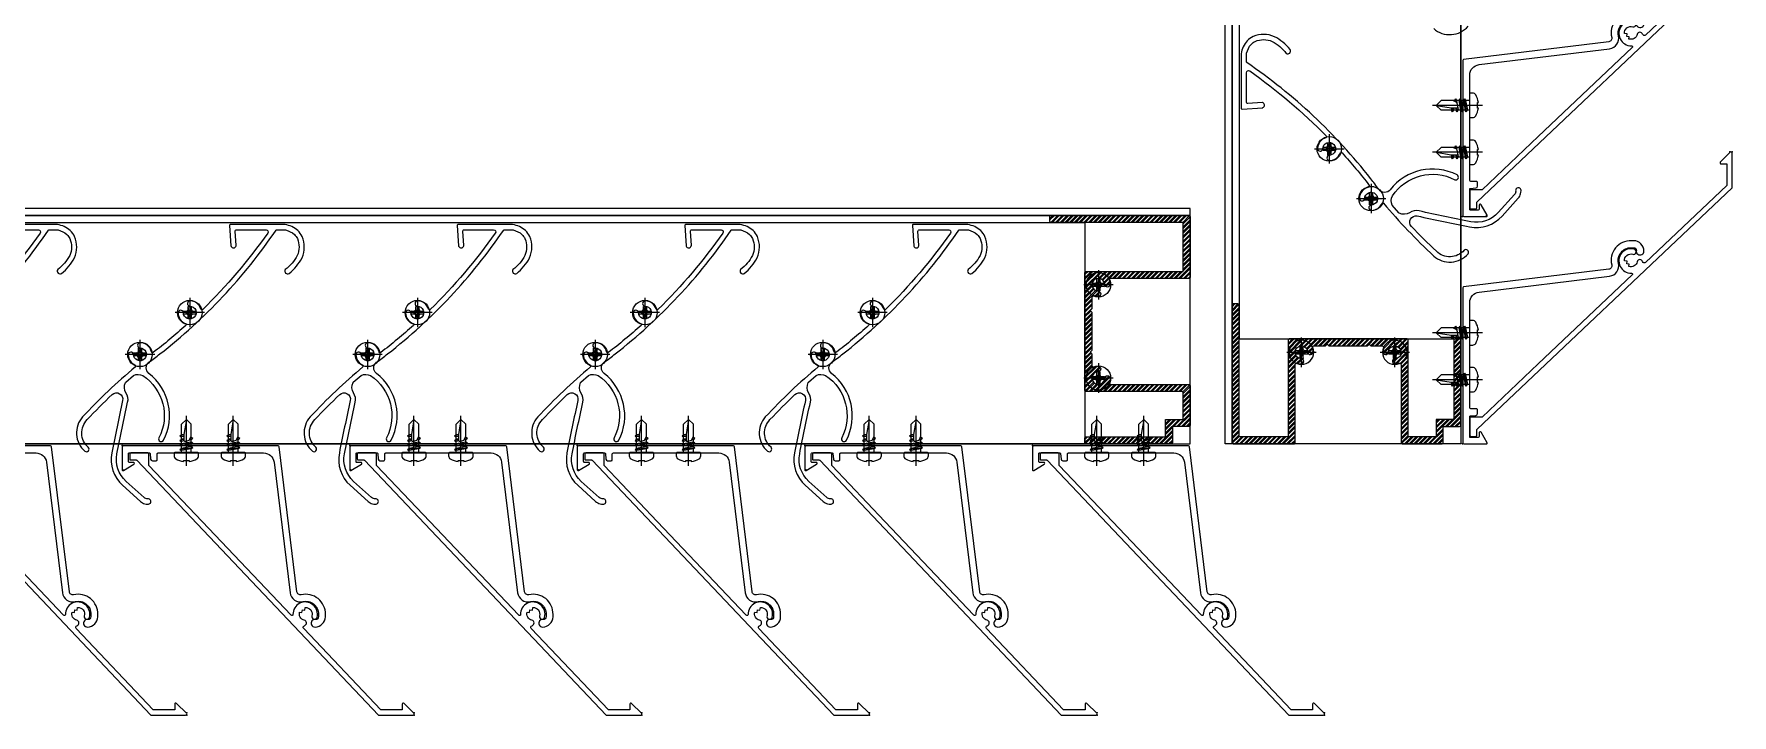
# Model space of a CAD drawing. Header units: millimetres. Extents: x 2519235 to 7246330, y 25937 to 201821.
# Drawn here: x 2752304 to 2752789, y 70743.9 to 70938.6 of the extents above; entities that cross this region are included whole.
import ezdxf

# ---------------------------------------------------------------- set-up
doc = ezdxf.new("R2010")
doc.units = ezdxf.units.MM
doc.set_wipeout_variables(frame=1)
doc.linetypes.add('CENTER', pattern=[50.800000000000004, 31.75, -6.35, 6.35, -6.35])
for name, color, linetype in [('010 - ASPG_ACCESSORIES_MAIN_COLOR_1', 7, 'Continuous'), ('010 - ASPG_EXTR_DEF_SUB', 7, 'Continuous'), ('010 - ASPG_EXTR_MAIN_COLOR_2', 7, 'Continuous'), ('010 - ASPG_FRAMING_CUT_COLOR_4', 7, 'Continuous'), ('010 - ASPG_FRAMING_HATCH_', 7, 'Continuous'), ('010 - ASPG_FRAMING_MAIN_COLOR_2', 7, 'Continuous'), ('010 - ASPG_FRAMING_SUB_COLOR_2', 7, 'Continuous'), ('010 - ASPG_FRAMING_WIPEOUT_', 7, 'Continuous'), ('BOLT & SCREW', 7, 'Continuous'), ('Center Line', 7, 'CENTER')]:
    doc.layers.add(name, color=color, linetype=linetype)
doc.layers.add('12-GRID', color=7, linetype='CENTER', lineweight=13)
doc.layers.add('SCREW', color=7, linetype='Continuous', lineweight=5)

# ---------------------------------------------------------------- blocks, each defined once
blk = doc.blocks.new('*U2952')
at = {"layer": '12-GRID', "color": 7, "linetype": 'CENTER'}
for p, q in [((5.684341886080801e-14, -6.200000000000029), (5.684341886080801e-14, 2.200000000000029)), ((-4.199999999999973, -2), (4.200000000000085, -2))]:
    blk.add_line(p, q, dxfattribs=at)
at = {"layer": 'BOLT & SCREW', "color": 7}
for p, q in [((-0.553537628269381, -1.771128018217196), (-1.767499999999847, -1.558125000000442)), ((-0.553537628269381, -2.228871981782805), (-1.767500000000483, -2.441875000000354)), ((-0.4577439635652332, -1.771128018217196), (-0.8837500000000146, -1.558125000000442)), ((-0.4577439635652332, -2.228871981782805), (-0.8837500000000146, -2.441875000000354)), ((-0.2288719817826677, -1.446462371730204), (-0.4418749999998197, -0.2325000000002947)), ((-0.2288719817826677, -1.542256036434869), (-0.4418749999998197, -1.116250000000048)), ((-0.2288719817826677, -2.457743963565131), (-0.4418749999998197, -2.883750000000271)), ((-0.2288719817821107, -2.553537628269438), (-0.4418749999998197, -3.767500000000023)), ((0.2288719817822642, -1.446462371730562), (0.4418749999996946, -0.2324999999999764)), ((0.2288719817822642, -1.542256036434869), (0.4418749999996946, -1.116250000000048)), ((0.4418749999996946, -2.883750000000271), (0.2288719817829008, -2.457743963565131)), ((0.2288719817829008, -2.553537628269438), (0.4418749999999732, -3.767500000000023)), ((0.4577439635647103, -1.771128018217196), (0.8837499999994917, -1.558125000000442)), ((0.4577439635647103, -2.228871981782805), (0.8837500000001283, -2.441874999999877)), ((0.5535376282692559, -1.771128018217196), (1.767500000000001, -1.558125000000124)), ((0.5535376282692559, -2.228871981782805), (1.767500000000001, -2.441874999999877))]:
    blk.add_line(p, q, dxfattribs=at)
for points in [[(-1.767500000000006, -1.558125000000442), (-0.8837500000001342, -1.558125000000442, 0.4142135623730394), (-0.4418749999998197, -1.116250000000048), (-0.4418749999998197, -0.2325000000002947), (0.4418749999996946, -0.2324999999999764), (0.4418749999996946, -1.116250000000048, 0.4142135623731505), (0.8837500000000089, -1.558125000000442), (1.76750000000012, -1.558125000000124), (1.76750000000012, -2.441874999999877), (0.8837500000000089, -2.441874999999877, 0.414213562373095), (0.4418749999996946, -2.883750000000271), (0.4418749999999732, -3.767500000000023), (-0.4418749999998197, -3.767500000000023), (-0.4418749999998197, -2.883750000000271, 0.4142135623730397), (-0.8837500000001342, -2.441875000000354), (-1.767500000000483, -2.441875000000354)], [(0.2288719817829008, -2.457743963565131, -0.414213562373095), (0.4577439635645909, -2.228871981782805), (0.5535376282692559, -2.228871981782805), (0.5535376282692559, -1.771128018217196), (0.4577439635645909, -1.771128018217196, -0.4142135623730951), (0.228871981782105, -1.542256036434869), (0.228871981782105, -1.446462371730562), (-0.2288719817826677, -1.446462371730204), (-0.2288719817826677, -1.542256036434869, -0.4142135623730951), (-0.4577439635649944, -1.771128018217196), (-0.553537628269381, -1.771128018217196), (-0.553537628269381, -2.228871981782805), (-0.4577439635649944, -2.228871981782805, -0.4142135623730951), (-0.2288719817826677, -2.457743963565131), (-0.2288719817822698, -2.553537628269438), (0.2288719817829008, -2.553537628269438)]]:
    blk.add_lwpolyline(points, format="xyb", close=True, dxfattribs=at)
blk.add_circle((5.684341886080801e-14, -2), 3.5, dxfattribs=at)
blk = doc.blocks.new('000_ASPG_TYP_FILES_20260218-010703_FRAME_EXTR_')
at = {"layer": '010 - ASPG_FRAMING_HATCH_'}
h = blk.add_hatch(dxfattribs=at)
h.set_pattern_fill('ANSI32', scale=0.1, angle=180)
h.set_pattern_definition([(225, (0, 0), (0.6735192090801866, -0.6735192090801868), []), (225, (-0.4490130000000001, 5.498823332255506e-17), (0.6735192090801866, -0.6735192090801868), [])])
edge = h.paths.add_edge_path()
edge.add_line((1.999999996740371, 15.99999999965075), (1.999999996740371, 1.999999999941792))
edge.add_line((1.999999996740371, 1.999999999941792), (39.69999999750871, 1.999999999941792))
edge.add_arc((39.69999999730499, 1.700000000040752), 0.2999999999010399, -3.891028654834372e-08, 89.99999996109239, ccw=False)
edge.add_line((39.99999999720603, 1.699999999837019), (39.99999999720603, 0.2999999996973202))
edge.add_arc((39.69999999750872, 0.2999999996973131), 0.2999999996973131, -90.00000000000142, 1.4210854715202004e-12, ccw=False)
edge.add_line((39.69999999750871, 0), (0.2999999996973202, 0))
edge.add_arc((0.2999999996973273, 0.2999999996973273), 0.2999999996973273, 180.0000000000013, 269.99999999999864, ccw=False)
edge.add_line((0, 0.2999999996973202), (0, 17.69999999989523))
edge.add_arc((0.2999999999301508, 17.70000000012806), 0.2999999999301508, 90.00000004446741, 180.0000000444674, ccw=False)
edge.add_line((0.2999999996973202, 18.00000000005821), (22.5570233851904, 18.00000000005821))
edge.add_arc((22.5570233856712, 18.50000000026317), 0.5000000002049632, 269.9999999449049, 380.2095453190142)
edge.add_arc((26.1699999981368, 19.82999999686102), 3.349999998908497, 182.0637942974167, 200.2095453254992, ccw=False)
edge.add_arc((23.58168000320438, 19.73672835517209), 0.7599999998138507, 2.0637943418387863, 182.0637943418388, ccw=False)
edge.add_arc((26.16999999910358, 19.82999999939922), 1.830000000338361, 182.0637943388468, 447.9362056470717)
edge.add_arc((26.263271644013, 22.41831999551505), 0.7600000000549151, 87.93620564125177, 267.9362056412518, ccw=False)
edge.add_arc((26.16999999863267, 19.8300000075356), 3.349999992334041, 69.79045460402187, 87.9362056313708, ccw=False)
edge.add_arc((27.49999999788272, 23.44297661244421), 0.5000000006038865, 249.7904545688332, 359.9999999442181)
edge.add_line((27.9999999984866, 23.44297661195742), (27.9999999984866, 26.67999999993481))
edge.add_line((27.9999999984866, 26.67999999993481), (28.49999999674037, 27.17999999958556))
edge.add_line((28.49999999674037, 27.17999999958556), (27.9999999984866, 27.67999999970198))
edge.add_line((27.9999999984866, 27.67999999970198), (27.9999999984866, 38.61999999982072))
edge.add_line((27.9999999984866, 38.61999999982072), (28.49999999674037, 39.11999999993714))
edge.add_line((28.49999999674037, 39.11999999993714), (27.9999999984866, 39.62000000005355))
edge.add_line((27.9999999984866, 39.62000000005355), (27.9999999984866, 42.85702338756528))
edge.add_arc((27.49999999787862, 42.85702338707262), 0.5000000006079759, 5.645408219420843e-08, 110.2095454304945)
edge.add_arc((26.16999999884449, 46.46999999186602), 3.349999992147246, 272.0637943651193, 290.20954539329375, ccw=False)
edge.add_arc((26.263271644013, 43.88168000403675), 0.7600000000258301, 92.06379435882718, 272.0637943588272, ccw=False)
edge.add_arc((26.16999999910502, 46.47000000012492), 1.830000000339747, 272.0637943528818, 537.9362056611998)
edge.add_arc((23.58168000320438, 46.56327164435061), 0.7599999998138507, 177.9362056581612, 357.9362056581612, ccw=False)
edge.add_arc((26.16999999825318, 46.47000000263876), 3.349999999025627, 159.7904546748206, 177.9362057022633, ccw=False)
edge.add_arc((22.55702338551316, 47.7999999994954), 0.500000000434755, 339.790454661877, 450.0000000369852)
edge.add_line((22.5570233851904, 48.29999999993015), (0.2999999996973202, 48.29999999993015))
edge.add_arc((0.2999999996973095, 48.59999999962746), 0.2999999996973131, 179.9999999999987, 270.00000000000205, ccw=False)
edge.add_line((0, 48.59999999962747), (0, 59.99999999994179))
edge.add_arc((0.2999999996973202, 59.99999999994179), 0.2999999996973202, 90, 180, ccw=False)
edge.add_line((0.2999999996973202, 60.29999999963911), (4.999999997438863, 60.29999999963911))
edge.add_line((4.999999997438863, 60.29999999963911), (4.999999997438863, 64.99999999959255))
edge.add_arc((5.299999997369017, 64.99999999982538), 0.2999999999301544, 90.0000000444681, 180.0000000444674, ccw=False)
edge.add_line((5.299999997136183, 65.29999999975553), (29.99999999883585, 65.29999999975553))
edge.add_line((29.99999999883585, 65.29999999975553), (29.99999999883585, 63.59999999997672))
edge.add_arc((29.69999999890567, 63.59999999974391), 0.2999999999301721, -89.99999995552861, 4.4463320136856055e-08, ccw=False)
edge.add_line((29.69999999913853, 63.29999999981374), (7.299999997485429, 63.29999999981374))
edge.add_arc((7.29999999771826, 62.99999999988358), 0.2999999999301508, 90.00000004446738, 180.0000000444674)
edge.add_line((6.999999997788109, 62.99999999965075), (6.999999997788109, 58.29999999969732))
edge.add_line((6.999999997788109, 58.29999999969732), (2.300000000162981, 58.29999999969732))
edge.add_arc((2.299999998300336, 57.99999999813735), 0.3000000015599653, 89.99999964426098, 179.999999644261)
edge.add_line((1.999999996740371, 58), (1.999999996740371, 50.60000000003492))
edge.add_arc((2.299999998533172, 50.60000000166475), 0.3000000017928013, 180.000000311273, 270.0000003112706)
edge.add_line((2.300000000162981, 50.29999999987194), (29.69999999913853, 50.29999999987194))
edge.add_arc((29.6999999989348, 49.9999999999709), 0.299999999901047, -3.890897914970992e-08, 89.99999996109108, ccw=False)
edge.add_line((29.99999999883585, 49.99999999976717), (29.99999999883585, 26.67999999993481))
edge.add_line((29.99999999883585, 26.67999999993481), (29.99999999883585, 16.29999999981374))
edge.add_arc((29.6999999989057, 16.2999999995809), 0.2999999999301508, -89.99999995553259, 4.446741286301403e-08, ccw=False)
edge.add_line((29.69999999913853, 15.99999999965075), (1.999999996740371, 15.99999999965075))
at = {"layer": '010 - ASPG_FRAMING_CUT_COLOR_4', "color": 7}
blk.add_lwpolyline([(1.999999996740371, 15.99999999965075), (1.999999996740371, 1.999999999941792), (39.69999999750871, 1.999999999941792, -0.4142135623731089), (39.99999999720603, 1.699999999837019), (39.99999999720603, 0.2999999996973202, -0.4142135623731089), (39.69999999750871, 0), (0.2999999996973202, 0, -0.4142135623730811), (0, 0.2999999996973202), (0, 17.69999999989523, -0.4142135623730951), (0.2999999996973202, 18.00000000005821), (22.5570233851904, 18.00000000005821, 0.5217296884731124), (23.02624112786725, 18.67272727261297, -0.07934163687482358), (22.82217297761235, 19.70935906958766, -1), (24.34118702879641, 19.76409764075652, 2.296345716993233), (26.23590235819574, 21.65881296969019, -1), (26.29064092983026, 23.17782702133991, -0.0793416368716021), (27.32727272447664, 22.9737588702119, 0.5217296884801942), (27.9999999984866, 23.44297661195742), (27.9999999984866, 26.67999999993481), (28.49999999674037, 27.17999999958556), (27.9999999984866, 27.67999999970198), (27.9999999984866, 38.61999999982072), (28.49999999674037, 39.11999999993714), (27.9999999984866, 39.62000000005355), (27.9999999984866, 42.85702338756528, 0.5217296884727316), (27.32727272447664, 43.3262411293108, -0.07934163687522733), (26.29064092983026, 43.122172978241, -1), (26.23590235819574, 44.64118702983251, 2.296345716995783), (24.34118702879641, 46.53590235876618, -1), (22.82217297761235, 46.59064092993503, -0.07934163687201433), (23.02624112786725, 47.62727272690972, 0.5217296884786579), (22.5570233851904, 48.29999999993015), (0.2999999996973202, 48.29999999993015, -0.4142135623731158), (0, 48.59999999962747), (0, 59.99999999994179, -0.414213562373095), (0.2999999996973202, 60.29999999963911), (4.999999997438863, 60.29999999963911), (4.999999997438863, 64.99999999959255, -0.4142135623730879), (5.299999997136183, 65.29999999975553), (29.99999999883585, 65.29999999975553), (29.99999999883585, 63.59999999997672, -0.4142135623730533), (29.69999999913853, 63.29999999981374), (7.299999997485429, 63.29999999981374, 0.4142135623730949), (6.999999997788109, 62.99999999965075), (6.999999997788109, 58.29999999969732), (2.300000000162981, 58.29999999969732, 0.4142135623730948), (1.999999996740371, 58), (1.999999996740371, 50.60000000003492, 0.4142135623730845), (2.300000000162981, 50.29999999987194), (29.69999999913853, 50.29999999987194, -0.4142135623730951), (29.99999999883585, 49.99999999976717), (29.99999999883585, 26.67999999993481), (29.99999999883585, 16.29999999981374, -0.4142135623730951), (29.69999999913853, 15.99999999965075)], format="xyb", close=True, dxfattribs=at)
at = {"color": 7}
for p in [(26.16999999736436, 48.46999999973923), (26.16999999736436, 21.82999999966705)]:
    blk.add_blockref('*U2952', p, dxfattribs=at)
blk = doc.blocks.new('PZG35-9D5')
at = {"layer": 'Center Line', "color": 7}
blk.add_line((1.4210854715202e-14, 3.733653355866409), (1.4210854715202e-14, -10.53404386090006), dxfattribs=at)
at = {"layer": 'SCREW', "color": 7}
for p, q in [((-1.399999999999963, 2.842170943040401e-14), (-1.399999999999963, -1.090192378864657)), ((1.399999999999991, 0), (1.399999999999991, -0.5901923788647139)), ((-1.850000000000009, -1.399999999999977), (1.850000000000037, -0.8999999999999773)), ((-1.850000000000009, -1.399999999999977), (-1.399999999999963, -1.090192378864685)), ((-1.850000000000009, -1.399999999999977), (-1.399999999999963, -1.709807621135297)), ((-1.850000000000009, -2.699999999999989), (1.850000000000037, -2.199999999999989)), ((-1.850000000000009, -2.699999999999989), (-1.399999999999963, -2.390192378864697)), ((-1.850000000000009, -2.699999999999989), (-1.399999999999963, -3.009807621135309)), ((-1.850000000000009, -4), (-1.399999999999963, -3.690192378864708)), ((-1.850000000000009, -4), (-0.9911470940920566, -3.883938796498938)), ((-1.850000000000009, -4), (-1.399999999999963, -4.30980762113532)), ((-1.399999999999963, -1.090192378864685), (1.399999999999991, -0.5901923788646855)), ((-1.399999999999963, -1.709807621135297), (1.399999999999991, -1.209807621135297)), ((-1.399999999999963, -1.709807621135269), (-1.399999999999963, -2.390192378864697)), ((-1.399999999999963, -2.390192378864697), (1.399999999999991, -1.890192378864697)), ((-1.399999999999963, -3.009807621135309), (1.399999999999991, -2.509807621135309)), ((-1.399999999999963, -3.009807621135309), (-1.399999999999963, -3.690192378864708)), ((-1.399999999999963, -3.690192378864708), (-0.8446989986695002, -3.591031485769975)), ((-1.399999999999963, -4.30980762113532), (-1.184865735341859, -4.271390788160659)), ((-1.399999999999963, -4.309807621135349), (-1.399999999999963, -8.099999999999966)), ((0.5619885887190463, -3.339837273736322), (1.399999999999991, -3.190192378864708)), ((0.7141825614195483, -3.653488843051434), (1.850000000000037, -3.5)), ((0.7141825614195483, -3.932275020881832), (1.399999999999991, -3.80980762113532)), ((0.7141825614195483, -4.612659778611231), (1.399999999999991, -4.49019237886472)), ((0.7141825614195483, -4.953488843051389), (1.850000000000037, -4.800000000000011)), ((1.850000000000037, -0.8999999999999773), (1.399999999999991, -0.5901923788646855)), ((1.850000000000037, -0.8999999999999773), (1.399999999999991, -1.209807621135297)), ((1.399999999999991, -1.209807621135269), (1.399999999999991, -1.890192378864725)), ((1.850000000000037, -2.199999999999989), (1.399999999999991, -1.890192378864697)), ((1.850000000000037, -2.199999999999989), (1.399999999999991, -2.509807621135309)), ((1.399999999999991, -2.50980762113528), (1.399999999999991, -3.190192378864708)), ((1.850000000000037, -3.5), (1.399999999999991, -3.190192378864708)), ((1.850000000000037, -3.5), (1.399999999999991, -3.80980762113532)), ((1.399999999999991, -3.809807621135349), (1.399999999999991, -4.490192378864691)), ((1.850000000000037, -4.800000000000011), (1.399999999999991, -4.49019237886472)), ((1.850000000000037, -4.800000000000011), (1.399999999999991, -5.109807621135332)), ((1.4210854715202e-14, -9.5), (-1.399999999999963, -8.099999999999966)), ((1.4210854715202e-14, -9.5), (1.399999999999991, -8.099999999999966)), ((0.7141825614195483, -5.232275020881843), (1.399999999999991, -5.109807621135332)), ((1.399999999999991, -5.109807621135332), (1.399999999999991, -8.099999999999966))]:
    blk.add_line(p, q, dxfattribs=at)
blk.add_lwpolyline([(1.4210854715202e-14, -9.5), (0.7141825614195483, -5.232275020881843), (0.7141825614195483, -3.600899293750615, 0.4176573264866609), (0.4106596181599826, -3.300919979679151, 0.1081021898226624), (-0.8446989986694433, -3.591031485769975), (-1.399999999999991, -4.701675652739141)], format="xyb", dxfattribs=at)
blk = doc.blocks.new('*U2951')
at = {"layer": 'SCREW', "color": 7}
blk.add_lwpolyline([(3.026373332565058, 1.780836269555209, 0.09905967801670053), (0.7999999999999687, 2.546427498927414), (0.7999999999999687, 2.274284095813357), (-0.800000000000054, 2.274284095813357), (-0.800000000000054, 2.546427498927414, 0.09905967801670058), (-3.026373332565143, 1.780836269555209, 0.2665876613401604), (-3.500000000000043, 0.9556546004010897), (-3.500000000000043, 0.1999999999999886, 0.4142135623730938), (-3.300000000000054, 0), (3.299999999999997, 0, 0.4142135623731049), (3.499999999999986, 0.1999999999999886), (3.499999999999957, 0.9556546004010897, 0.2665876613401604)], format="xyb", close=True, dxfattribs=at)
blk.add_blockref('PZG35-9D5', (-1.4210854715202e-14, 0), dxfattribs=at)
blk = doc.blocks.new('*U2950')
at = {"color": 7}
blk.add_point((0, 0), dxfattribs=at)
at = {"layer": '010 - ASPG_ACCESSORIES_MAIN_COLOR_1', "color": 7}
blk.add_lwpolyline([(-39.69999999902211, -0.5999999995172398, 0.4142135623731156), (-39.99999999883585, -0.8999999995638059), (-39.99999999883585, -7.366962144914214, 0.5773502691897371), (-39.65044321701862, -7.568778847059366), (-36.64260295056738, -5.832201459393036, 0.7673269879794871), (-36.78520590183325, -5.299999999645297), (-37.89999999874271, -5.299999999645297, -0.4142135623735732), (-38.19999999902211, -4.999999999656938), (-38.19999999902211, -2.799999999587089, -0.4142135623730951), (-37.99999999883585, -2.59999999951724), (-32.18326623388566, -2.59999999951724, -0.3888787318530097), (-31.98402729420923, -2.782568851142787), (-31.8474567013327, -4.343577870872468, 0.3888787318530089), (-31.34935935237445, -4.799999999528882), (-30.29999999911524, -4.799999999528882, 0.4142135623732408), (-29.99999999883585, -4.499999999540523), (-29.99999999883585, -2.899999999505599, -0.4142135623731785), (-29.69999999902211, -2.59999999951724), (0.4107479506637901, -2.59999999951724, -0.3789692262628873), (3.38851808081381, -5.235465979035143), (7.952927200356498, -42.5207682372482, 0.4465929586642906), (11.6177961837966, -45.07649022702281, -0.4898018444424612), (16.07846395508386, -48.68238816667036), (16.06490363762714, -49.36225294566866, -0.1824796859550777), (15.80227640201338, -50.01801436272836, -0.2679491924113072), (15.32539491611533, -50.16829426406803, 1.122114645179816), (15.09990952932276, -52.3421093734276, 0.4050039718497206), (18.0645059288945, -49.40213623346681), (18.07806624681689, -48.72227145435209, 0.4898054953707174), (11.15966573380865, -43.12966807454978, -0.4465970485362636), (9.938031048281118, -42.27776159492242), (4.866356541635469, -0.8481197821154633, 0.3641755342157969), (4.570876519894227, -0.5999999995172398)], format="xyb", close=True, dxfattribs=at)
at = {"layer": '010 - ASPG_EXTR_DEF_SUB', "color": 7}
for p in [(-39.99999999883585, -0.4999999995172402), (43.44495566345738, -76.89999999944341), (43.44495566345738, -77.49999999954052)]:
    blk.add_point(p, dxfattribs=at)
at = {"layer": '010 - ASPG_EXTR_MAIN_COLOR_2', "color": 7}
blk.add_lwpolyline([(11.37409105408005, -48.15170148877115), (11.47245816211216, -47.43577758665815), (12.17779493960552, -47.55667202338264), (12.29266474000178, -46.78670596401826, -0.5355375090189683), (14.1918134491425, -49.16870282323253, 0.9915718169393263), (15.66379558271728, -49.57599316951273, 1.157025413028558), (8.792231505503878, -48.77291728999153, -0.6885576205791355), (8.274611146422103, -48.98797988444021), (-17.14292736421339, -22.16859813180672), (-32.34153279638849, -6.131750148785431), (-32.34153279638849, -2.899999981694054, 0.4143115081626392), (-32.64163311407901, -2.59999999951724), (-37.54163311352022, -2.59999999951724, 0.4141156188887998), (-37.84153278893791, -2.899999981635847), (-37.84153278893791, -4.299999988411218, 0.4142135623731781), (-37.54153279098682, -4.599999986478724), (-35.98884801496752, -4.599999986478724, -0.205894629290155), (-35.77110154624097, -4.693635078269653), (33.22969053988345, -77.49999999954052), (43.14495566324331, -77.49999999954052, 0.6681786376628355), (43.35708769806661, -76.98786796536915), (40.5215537941549, -74.1523340573247, 0.6681786381757795), (40.00942175951786, -74.36446609156592), (40.00942175951786, -75.99999999802712), (33.87471885257401, -75.99999999802712), (11.86384030175395, -52.7751643466243, -0.5583539238224016), (12.08261241135187, -51.95244935475676, 0.7662751832817146), (12.03674733010121, -50.39291741001107, -0.4385828234445206), (10.70630855322815, -48.05207626283555)], format="xyb", close=True, dxfattribs=at)
at = {"layer": 'SCREW', "color": 7, "rotation": 180}
for p in [(-21.64901723782532, -2.499999999924694), (-8.237076249206439, -2.499999999924694)]:
    blk.add_blockref('*U2951', p, dxfattribs=at)
blk = doc.blocks.new('*U1455')
at = {"color": 7}
blk.add_wipeout([(1617.3000000005109, 4.000000002079105), (60.00000000297587, 4.0000000000009095), (60.00000000297587, 69.30000000000064), (1617.3000000005109, 69.30000000207929)], dxfattribs=at).dxf.layer = '010 - ASPG_FRAMING_WIPEOUT_'
at = {"layer": '010 - ASPG_FRAMING_MAIN_COLOR_2', "color": 7}
blk.add_lwpolyline([(1587.300000001675, 69.30000000207822), (90.00000000181171, 69.3), (90.00000000181171, 6), (1587.300000001675, 6.000000002078227)], close=True, dxfattribs=at)
at = {"layer": '010 - ASPG_FRAMING_SUB_COLOR_2', "color": 7}
for points in [[(1617.300000000511, 4.000000002078227), (60.00000000297587, 4), (60.00000000297587, 69.3), (1617.300000000511, 69.30000000207822)], [(60.00000000297587, 2.000000000715772), (60.00000000297587, 4), (1617.300000000511, 4.000000002078227), (1617.300000000511, 2.000000002794)]]:
    blk.add_lwpolyline(points, close=True, dxfattribs=at)
at = {"color": 7, "rotation": 180}
for p in [(1512.300000001196, 69.3), (1577.300000001196, 69.3)]:
    blk.add_blockref('*U2950', p, dxfattribs=at)
at = {"color": 7, "xscale": -1}
blk.add_blockref('000_ASPG_TYP_FILES_20260218-010703_FRAME_EXTR_', (1617.300000000511, 4.000000002078227), dxfattribs=at)
blk = doc.blocks.new('*U2114')
at = {"color": 7}
blk.add_wipeout([(689.9999999999989, 4.000000000482146), (60.00000000297587, 4.000000000000114), (60.00000000297587, 69.30000000000018), (689.9999999999989, 69.30000000048199)], dxfattribs=at).dxf.layer = '010 - ASPG_FRAMING_WIPEOUT_'
at = {"layer": '010 - ASPG_FRAMING_MAIN_COLOR_2', "color": 7}
blk.add_lwpolyline([(660.000000001164, 69.300000000482), (90.00000000181171, 69.3), (90.00000000181171, 6), (660.000000001164, 6.000000000481993)], close=True, dxfattribs=at)
at = {"layer": '010 - ASPG_FRAMING_SUB_COLOR_2', "color": 7}
for points in [[(689.9999999999999, 4.000000000481993), (60.00000000297587, 4), (60.00000000297587, 69.3), (689.9999999999999, 69.300000000482)], [(60.00000000297587, 2.000000000715772), (60.00000000297587, 4), (689.9999999999999, 4.000000000481993), (689.9999999999999, 2.000000001197765)]]:
    blk.add_lwpolyline(points, close=True, dxfattribs=at)
at = {"color": 7, "xscale": -1, "rotation": 180}
for p in [(360.0000000016298, 69.3), (425.0000000016298, 69.3), (490.0000000016298, 69.3), (555.0000000016298, 69.3), (620.0000000016298, 69.3), (685.0000000016298, 69.3)]:
    blk.add_blockref('*U2950', p, dxfattribs=at)
at = {"color": 7, "xscale": -1}
blk.add_blockref('000_ASPG_TYP_FILES_20260218-010703_FRAME_EXTR_', (689.9999999999999, 4.000000000481993), dxfattribs=at)
blk = doc.blocks.new('*U2203')
at = {"layer": '010 - ASPG_EXTR_DEF_SUB', "color": 7}
for p in [(260, -5.007905201637186e-11), (325, -6.259881502046483e-11), (390, -7.511857802455779e-11), (455, -8.763834102865076e-11)]:
    blk.add_point(p, dxfattribs=at)
at = {"layer": '010 - ASPG_EXTR_MAIN_COLOR_2', "color": 7}
for points in [[(227.4679041211493, 68.56714037138472), (235.8611929877661, 68.56714037144293, -0.6073848710044985), (236.3521102210507, 67.62217621321061, -0.04582868044492008), (217.7838222887367, 45.76076047363195, -0.5604921351226578)], [(205.561955856625, 33.06505110460303, 0.07704788012868193), (238.7415275620297, 68.43644483826093, -0.2476739044870795), (238.9891886156984, 68.56714037138472), (240.9840893819928, 68.56714037138472, -0.04413111325910057), (241.4728248161264, 68.50458020230026, -0.1258462906385483), (243.9636769010685, 67.2064223819968, -0.09885145914925667), (244.8173400671221, 66.03380806536616, -0.2058282691334744), (244.7936664214358, 61.2046065111851, -0.1151163694662807), (241.3683241284452, 57.18072180574264, 0.822373071447778), (242.4550462905318, 56.10392398633731, 0.109184526549196), (246.1486009340733, 60.55948756887547, 0.2083234795678962), (246.1894268463366, 66.64026457504106, 0.1005277992320483), (244.9723091390915, 68.31671042177796, 0.1451157280627245), (241.2923091310076, 70.06714037144293), (225.7587749278173, 70.06714037144293, 0.4336592857269459)]]:
    blk.add_lwpolyline(points, format="xyb", dxfattribs=at)
for points in [[(290.7587749278173, 70.06714037143041, 0.4336592857269459), (290.4594267569482, 69.74737493508377), (290.8413778650574, 63.96271307499495, 0.0820690263538202), (290.8636512933299, 63.86745857029103, 0.7206537881255028), (292.3290865048766, 63.97254170035825, 0.07922428198988747), (292.3377835312858, 64.06661670521947), (292.0687732263468, 68.14078645630156, -0.4336592857264138), (292.4679041211493, 68.5671403713722), (300.8611929877661, 68.56714037143041, -0.6073848710044985), (301.3521102210507, 67.62217621319809, -0.04582868044492008), (282.7838222887367, 45.76076047361943, -0.5604921351226578), (282.2875053561293, 45.88571992127339, 0.3178599151680848), (279.2119114198722, 48.23749049520933, 0.9532878111822051), (279.0820726789534, 46.71593409562132, -2.423003988231831), (277.2580695222132, 44.89173717541502, 0.9523147976297285), (275.7363446820527, 44.76348824840619, 0.3008214087947553), (277.8898747372441, 41.75529025437658, -0.5604921351218277), (277.9835184067488, 41.25212405500582, -0.01942473842078824), (268.6239250916988, 33.46052617050822, -0.5525007933269362), (268.1474985848181, 33.63667257980791, 0.3444609008774969), (264.9894988052547, 36.29767865991101, 0.9520149233436535), (264.8615776561201, 34.77593409561899, -2.42318646531747), (263.0375749985687, 32.95193143771843, 0.9520149233867892), (261.5158304339275, 32.82401028887483, 0.2853998218446234), (263.4930240777321, 29.88851448271538, -0.5533776808031501), (263.5629085102119, 29.38496566250336, 0.03067395406819984), (248.4630128806457, 15.05729964550932, 0.4171002255848137), (249.114368729759, 5.272964205135338, 0.9355530918984264), (250.0966641549021, 6.406584819670513, -0.4344100119147308), (249.803354519885, 14.29476617481208, -0.01499848524836865), (256.9205648060888, 21.45455419185686, -0.7383485292466446), (259.917139344383, 19.76412730309761, 0.004917316774645771), (256.8066999851726, 4.803864106369417, 0.2636109069979271), (259.8802099335007, -4.460317215059206), (264.9957336951047, -9.084236264919184, 0.1258843890439943), (266.2677612504922, -9.753782964245204, 0.04427494949630078), (267.0895440597087, -9.866966023043517, 1.107654826573523), (267.1254592109472, -8.331805701592259, -0.2155958426847688), (266.0232266592793, -7.991025416929062), (260.8860520706512, -3.347536196283784, -0.2636109069978752), (258.2782254475169, 4.512981288550634, -0.004854851929905817), (261.34138361644, 19.25507699995882, 0.2339601468136614), (260.8154424866661, 21.95487343817598, -0.2408104543272742), (260.7103134100325, 24.9031081068178, -0.1041570884704408), (260.7846048693173, 25.00194829813785), (262.99301963998, 26.93374890858189, -0.2290212912668875), (265.7006792640314, 26.88725557021911, -0.3817208427142056), (270.2736195935868, 9.069098417538896, 0.9773819303748196), (271.6203112956136, 8.407760736366015, 0.3611050424324235), (267.4081621826626, 27.50327562553224, -0.4961260631527202), (267.4429225292988, 30.6881254174013, 0.003188108562510474), (269.0558096300811, 31.90200527414794, -0.00282652430436861), (270.561955856625, 33.06505110459051, 0.07704788012868193), (303.7415275620297, 68.4364448382484, -0.2476739044870795), (303.9891886156984, 68.5671403713722), (305.9840893819928, 68.5671403713722, -0.04413111325910057), (306.4728248161264, 68.50458020228774, -0.1258462906385483), (308.9636769010685, 67.20642238198428, -0.09885145914925667), (309.8173400671221, 66.03380806535364, -0.2058282691334744), (309.7936664214358, 61.20460651117259, -0.1151163694662807), (306.3683241284452, 57.18072180573012, 0.822373071447778), (307.4550462905318, 56.10392398632479, 0.109184526549196), (311.1486009340733, 60.55948756886295, 0.2083234795678962), (311.1894268463366, 66.64026457502854, 0.1005277992320483), (309.9723091390915, 68.31671042176544, 0.1451157280627245), (306.2923091310076, 70.06714037143041)], [(355.7587749278173, 70.06714037141789, 0.4336592857269459), (355.4594267569482, 69.74737493507125), (355.8413778650574, 63.96271307498243, 0.0820690263538202), (355.8636512933299, 63.86745857027852, 0.7206537881255028), (357.3290865048766, 63.97254170034573, 0.07922428198988747), (357.3377835312858, 64.06661670520695), (357.0687732263468, 68.14078645628904, -0.4336592857264138), (357.4679041211493, 68.56714037135968), (365.8611929877661, 68.56714037141789, -0.6073848710044985), (366.3521102210507, 67.62217621318557, -0.04582868044492008), (347.7838222887367, 45.76076047360691, -0.5604921351226578), (347.2875053561293, 45.88571992126087, 0.3178599151680848), (344.2119114198722, 48.23749049519681, 0.9532878111822051), (344.0820726789534, 46.7159340956088, -2.423003988231831), (342.2580695222132, 44.8917371754025, 0.9523147976297285), (340.7363446820527, 44.76348824839367, 0.3008214087947553), (342.8898747372441, 41.75529025436406, -0.5604921351218277), (342.9835184067488, 41.2521240549933, -0.01942473842078824), (333.6239250916988, 33.4605261704957, -0.5525007933269362), (333.1474985848181, 33.63667257979539, 0.3444609008774969), (329.9894988052547, 36.29767865989849, 0.9520149233436535), (329.8615776561201, 34.77593409560647, -2.42318646531747), (328.0375749985687, 32.95193143770591, 0.9520149233867892), (326.5158304339275, 32.82401028886231, 0.2853998218446234), (328.4930240777321, 29.88851448270286, -0.5533776808031501), (328.5629085102119, 29.38496566249084, 0.03067395406819984), (313.4630128806457, 15.0572996454968, 0.4171002255848137), (314.114368729759, 5.272964205122818, 0.9355530918984264), (315.0966641549021, 6.406584819657994, -0.4344100119147308), (314.803354519885, 14.29476617479956, -0.01499848524836865), (321.9205648060888, 21.45455419184434, -0.7383485292466446), (324.917139344383, 19.76412730308509, 0.004917316774645771), (321.8066999851726, 4.803864106356897, 0.2636109069979271), (324.8802099335007, -4.460317215071726), (329.9957336951047, -9.084236264931704, 0.1258843890439943), (331.2677612504922, -9.753782964257724, 0.04427494949630078), (332.0895440597087, -9.866966023056037, 1.107654826573523), (332.1254592109472, -8.331805701604779, -0.2155958426847688), (331.0232266592793, -7.991025416941582), (325.8860520706512, -3.347536196296304, -0.2636109069978752), (323.2782254475169, 4.512981288538114, -0.004854851929905817), (326.34138361644, 19.2550769999463, 0.2339601468136614), (325.8154424866661, 21.95487343816346, -0.2408104543272742), (325.7103134100325, 24.90310810680528, -0.1041570884704408), (325.7846048693173, 25.00194829812533), (327.99301963998, 26.93374890856937, -0.2290212912668875), (330.7006792640314, 26.88725557020659, -0.3817208427142056), (335.2736195935868, 9.069098417526376, 0.9773819303748196), (336.6203112956136, 8.407760736353495, 0.3611050424324235), (332.4081621826626, 27.50327562551972, -0.4961260631527202), (332.4429225292988, 30.68812541738878, 0.003188108562510474), (334.0558096300811, 31.90200527413542, -0.00282652430436861), (335.561955856625, 33.06505110457799, 0.07704788012868193), (368.7415275620297, 68.43644483823589, -0.2476739044870795), (368.9891886156984, 68.56714037135968), (370.9840893819928, 68.56714037135968, -0.04413111325910057), (371.4728248161264, 68.50458020227522, -0.1258462906385483), (373.9636769010685, 67.20642238197176, -0.09885145914925667), (374.8173400671221, 66.03380806534112, -0.2058282691334744), (374.7936664214358, 61.20460651116007, -0.1151163694662807), (371.3683241284452, 57.1807218057176, 0.822373071447778), (372.4550462905318, 56.10392398631227, 0.109184526549196), (376.1486009340733, 60.55948756885043, 0.2083234795678962), (376.1894268463366, 66.64026457501602, 0.1005277992320483), (374.9723091390915, 68.31671042175292, 0.1451157280627245), (371.2923091310076, 70.06714037141789)], [(420.7587749278173, 70.06714037140537, 0.4336592857269459), (420.4594267569482, 69.74737493505873), (420.8413778650574, 63.96271307496991, 0.0820690263538202), (420.8636512933299, 63.867458570266, 0.7206537881255028), (422.3290865048766, 63.97254170033321, 0.07922428198988747), (422.3377835312858, 64.06661670519443), (422.0687732263468, 68.14078645627652, -0.4336592857264138), (422.4679041211493, 68.56714037134716), (430.8611929877661, 68.56714037140537, -0.6073848710044985), (431.3521102210507, 67.62217621317305, -0.04582868044492008), (412.7838222887367, 45.76076047359439, -0.5604921351226578), (412.2875053561293, 45.88571992124835, 0.3178599151680848), (409.2119114198722, 48.23749049518429, 0.9532878111822051), (409.0820726789534, 46.71593409559628, -2.423003988231831), (407.2580695222132, 44.89173717538998, 0.9523147976297285), (405.7363446820527, 44.76348824838115, 0.3008214087947553), (407.8898747372441, 41.75529025435154, -0.5604921351218277), (407.9835184067488, 41.25212405498078, -0.01942473842078824), (398.6239250916988, 33.46052617048318, -0.5525007933269362), (398.1474985848181, 33.63667257978287, 0.3444609008774969), (394.9894988052547, 36.29767865988597, 0.9520149233436535), (394.8615776561201, 34.77593409559395, -2.42318646531747), (393.0375749985687, 32.95193143769339, 0.9520149233867892), (391.5158304339275, 32.82401028884979, 0.2853998218446234), (393.4930240777321, 29.88851448269034, -0.5533776808031501), (393.5629085102119, 29.38496566247832, 0.03067395406819984), (378.4630128806457, 15.05729964548428, 0.4171002255848137), (379.114368729759, 5.272964205110299, 0.9355530918984264), (380.0966641549021, 6.406584819645474, -0.4344100119147308), (379.803354519885, 14.29476617478704, -0.01499848524836865), (386.9205648060888, 21.45455419183182, -0.7383485292466446), (389.917139344383, 19.76412730307257, 0.004917316774645771), (386.8066999851726, 4.803864106344378, 0.2636109069979271), (389.8802099335007, -4.460317215084245), (394.9957336951047, -9.084236264944224, 0.1258843890439943), (396.2677612504922, -9.753782964270243, 0.04427494949630078), (397.0895440597087, -9.866966023068557, 1.107654826573523), (397.1254592109472, -8.331805701617299, -0.2155958426847688), (396.0232266592793, -7.991025416954102), (390.8860520706512, -3.347536196308823, -0.2636109069978752), (388.2782254475169, 4.512981288525594, -0.004854851929905817), (391.34138361644, 19.25507699993378, 0.2339601468136614), (390.8154424866661, 21.95487343815094, -0.2408104543272742), (390.7103134100325, 24.90310810679276, -0.1041570884704408), (390.7846048693173, 25.00194829811281), (392.99301963998, 26.93374890855685, -0.2290212912668875), (395.7006792640314, 26.88725557019407, -0.3817208427142056), (400.2736195935868, 9.069098417513857, 0.9773819303748196), (401.6203112956136, 8.407760736340975, 0.3611050424324235), (397.4081621826626, 27.5032756255072, -0.4961260631527202), (397.4429225292988, 30.68812541737626, 0.003188108562510474), (399.0558096300811, 31.9020052741229, -0.00282652430436861), (400.561955856625, 33.06505110456547, 0.07704788012868193), (433.7415275620297, 68.43644483822337, -0.2476739044870795), (433.9891886156984, 68.56714037134716), (435.9840893819928, 68.56714037134716, -0.04413111325910057), (436.4728248161264, 68.5045802022627, -0.1258462906385483), (438.9636769010685, 67.20642238195924, -0.09885145914925667), (439.8173400671221, 66.0338080653286, -0.2058282691334744), (439.7936664214358, 61.20460651114755, -0.1151163694662807), (436.3683241284452, 57.18072180570508, 0.822373071447778), (437.4550462905318, 56.10392398629975, 0.109184526549196), (441.1486009340733, 60.55948756883791, 0.2083234795678962), (441.1894268463366, 66.6402645750035, 0.1005277992320483), (439.9723091390915, 68.3167104217404, 0.1451157280627245), (436.2923091310076, 70.06714037140537)], [(485.7587749278173, 70.06714037139285, 0.4336592857269459), (485.4594267569482, 69.74737493504621), (485.8413778650574, 63.96271307495739, 0.0820690263538202), (485.8636512933299, 63.86745857025348, 0.7206537881255028), (487.3290865048766, 63.97254170032069, 0.07922428198988747), (487.3377835312858, 64.06661670518191), (487.0687732263468, 68.140786456264, -0.4336592857264138), (487.4679041211493, 68.56714037133465), (495.8611929877661, 68.56714037139285, -0.6073848710044985), (496.3521102210507, 67.62217621316053, -0.04582868044492008), (477.7838222887367, 45.76076047358187, -0.5604921351226578), (477.2875053561293, 45.88571992123583, 0.3178599151680848), (474.2119114198722, 48.23749049517177, 0.9532878111822051), (474.0820726789534, 46.71593409558376, -2.423003988231831), (472.2580695222132, 44.89173717537746, 0.9523147976297285), (470.7363446820527, 44.76348824836863, 0.3008214087947553), (472.8898747372441, 41.75529025433902, -0.5604921351218277), (472.9835184067488, 41.25212405496826, -0.01942473842078824), (463.6239250916988, 33.46052617047066, -0.5525007933269362), (463.1474985848181, 33.63667257977035, 0.3444609008774969), (459.9894988052547, 36.29767865987345, 0.9520149233436535), (459.8615776561201, 34.77593409558143, -2.42318646531747), (458.0375749985687, 32.95193143768087, 0.9520149233867892), (456.5158304339275, 32.82401028883727, 0.2853998218446234), (458.4930240777321, 29.88851448267782, -0.5533776808031501), (458.5629085102119, 29.3849656624658, 0.03067395406819984), (443.4630128806457, 15.05729964547176, 0.4171002255848137), (444.114368729759, 5.272964205097779, 0.9355530918984264), (445.0966641549021, 6.406584819632954, -0.4344100119147308), (444.803354519885, 14.29476617477452, -0.01499848524836865), (451.9205648060888, 21.4545541918193, -0.7383485292466446), (454.917139344383, 19.76412730306005, 0.004917316774645771), (451.8066999851726, 4.803864106331858, 0.2636109069979271), (454.8802099335007, -4.460317215096765), (459.9957336951047, -9.084236264956743, 0.1258843890439943), (461.2677612504922, -9.753782964282763, 0.04427494949630078), (462.0895440597087, -9.866966023081076, 1.107654826573523), (462.1254592109472, -8.331805701629818, -0.2155958426847688), (461.0232266592793, -7.991025416966622), (455.8860520706512, -3.347536196321343, -0.2636109069978752), (453.2782254475169, 4.512981288513075, -0.004854851929905817), (456.34138361644, 19.25507699992126, 0.2339601468136614), (455.8154424866661, 21.95487343813842, -0.2408104543272742), (455.7103134100325, 24.90310810678024, -0.1041570884704408), (455.7846048693173, 25.00194829810029), (457.99301963998, 26.93374890854433, -0.2290212912668875), (460.7006792640314, 26.88725557018155, -0.3817208427142056), (465.2736195935868, 9.069098417501337, 0.9773819303748196), (466.6203112956136, 8.407760736328456, 0.3611050424324235), (462.4081621826626, 27.50327562549468, -0.4961260631527202), (462.4429225292988, 30.68812541736374, 0.003188108562510474), (464.0558096300811, 31.90200527411038, -0.00282652430436861), (465.561955856625, 33.06505110455295, 0.07704788012868193), (498.7415275620297, 68.43644483821085, -0.2476739044870795), (498.9891886156984, 68.56714037133465), (500.9840893819928, 68.56714037133465, -0.04413111325910057), (501.4728248161264, 68.50458020225018, -0.1258462906385483), (503.9636769010685, 67.20642238194672, -0.09885145914925667), (504.8173400671221, 66.03380806531608, -0.2058282691334744), (504.7936664214358, 61.20460651113503, -0.1151163694662807), (501.3683241284452, 57.18072180569256, 0.822373071447778), (502.4550462905318, 56.10392398628723, 0.109184526549196), (506.1486009340733, 60.55948756882539, 0.2083234795678962), (506.1894268463366, 66.64026457499098, 0.1005277992320483), (504.9723091390915, 68.31671042172788, 0.1451157280627245), (501.2923091310076, 70.06714037139285)]]:
    blk.add_lwpolyline(points, format="xyb", close=True, dxfattribs=at)
at = {"color": 7, "rotation": 179.999999999989}
for p in [(279.0868637450039, 42.88714037137919), (344.0868637450039, 42.88714037136667), (409.0868637450039, 42.88714037135415), (474.0868637450039, 42.88714037134163), (264.8663687226363, 30.94714037137686), (329.8663687226363, 30.94714037136434), (394.8663687226363, 30.94714037135182), (459.8663687226363, 30.9471403713393)]:
    blk.add_blockref('*U2952', p, dxfattribs=at)
blk = doc.blocks.new('*U2422')
at = {"layer": '010 - ASPG_EXTR_DEF_SUB', "color": 7}
blk.add_point((0, 0), dxfattribs=at)
at = {"layer": '010 - ASPG_EXTR_MAIN_COLOR_2', "color": 7}
blk.add_lwpolyline([(30.75877492781729, 70.06714037148049, 0.4336592857269459), (30.45942675694823, 69.74737493513385), (30.84137786505744, 63.96271307504503, 0.0820690263538202), (30.86365129332989, 63.86745857034111, 0.7206537881255028), (32.32908650487661, 63.97254170040833, 0.07922428198988747), (32.33778353128582, 64.06661670526955), (32.06877322634682, 68.14078645635163, -0.4336592857264138), (32.46790412114933, 68.56714037142228), (40.86119298776612, 68.56714037148049, -0.6073848710044985), (41.35211022105068, 67.62217621324817, -0.04582868044492008), (22.7838222887367, 45.76076047366951, -0.5604921351226578), (22.28750535612926, 45.88571992132347, 0.3178599151680848), (19.21191141987219, 48.23749049525941, 0.9532878111822051), (19.08207267895341, 46.7159340956714, -2.423003988231831), (17.25806952221319, 44.8917371754651, 0.9523147976297285), (15.73634468205273, 44.76348824845627, 0.3008214087947553), (17.8898747372441, 41.75529025442665, -0.5604921351218277), (17.98351840674877, 41.2521240550559, -0.01942473842078824), (8.623925091698766, 33.4605261705583, -0.5525007933269362), (8.147498584818095, 33.63667257985799, 0.3444609008774969), (4.989498805254698, 36.29767865996109, 0.9520149233436535), (4.861577656120062, 34.77593409566907, -2.42318646531747), (3.037574998568743, 32.95193143776851, 0.9520149233867892), (1.515830433927476, 32.82401028892491, 0.2853998218446234), (3.493024077732116, 29.88851448276546, -0.5533776808031501), (3.562908510211855, 29.38496566255344, 0.03067395406819984), (-11.53698711935431, 15.0572996455594, 0.4171002255848137), (-10.88563127024099, 5.272964205185417, 0.9355530918984264), (-9.9033358450979, 6.406584819720592, -0.4344100119147308), (-10.19664548011497, 14.29476617486216, -0.01499848524836865), (-3.079435193911195, 21.45455419190694, -0.7383485292466446), (-0.08286065561696887, 19.76412730314769, 0.004917316774645771), (-3.1933000148274, 4.803864106419496, 0.2636109069979271), (-0.119790066499263, -4.460317215009127), (4.995733695104718, -9.084236264869105, 0.1258843890439943), (6.267761250492185, -9.753782964195125, 0.04427494949630078), (7.089544059708714, -9.866966022993438, 1.107654826573523), (7.125459210947156, -8.33180570154218, -0.2155958426847688), (6.023226659279317, -7.991025416878983), (0.8860520706512034, -3.347536196233705, -0.2636109069978752), (-1.721774552483112, 4.512981288600713, -0.004854851929905817), (1.341383616439998, 19.2550770000089, 0.2339601468136614), (0.8154424866661429, 21.95487343822606, -0.2408104543272742), (0.7103134100325406, 24.90310810686788, -0.1041570884704408), (0.7846048693172634, 25.00194829818793), (2.993019639980048, 26.93374890863197, -0.2290212912668875), (5.700679264031351, 26.88725557026919, -0.3817208427142056), (10.27361959358677, 9.069098417588975, 0.9773819303748196), (11.62031129561365, 8.407760736416094, 0.3611050424324235), (7.408162182662636, 27.50327562558232, -0.4961260631527202), (7.442922529298812, 30.68812541745137, 0.003188108562510474), (9.055809630081058, 31.90200527419802, -0.00282652430436861), (10.56195585662499, 33.06505110464059, 0.07704788012868193), (43.74152756202966, 68.43644483829848, -0.2476739044870795), (43.98918861569837, 68.56714037142228), (45.98408938199282, 68.56714037142228, -0.04413111325910057), (46.47282481612638, 68.50458020233782, -0.1258462906385483), (48.96367690106854, 67.20642238203436, -0.09885145914925667), (49.81734006712213, 66.03380806540372, -0.2058282691334744), (49.79366642143577, 61.20460651122266, -0.1151163694662807), (46.36832412844524, 57.18072180578019, 0.822373071447778), (47.45504629053175, 56.10392398637487, 0.109184526549196), (51.14860093407333, 60.55948756891303, 0.2083234795678962), (51.18942684633657, 66.64026457507862, 0.1005277992320483), (49.97230913909152, 68.31671042181551, 0.1451157280627245), (46.29230913100764, 70.06714037148049)], format="xyb", close=True, dxfattribs=at)
blk.add_lwpolyline([(53.46301288064569, 15.05729964554688, 0.4171002255848137), (54.11436872975901, 5.272964205172897, 0.9355530918984264)], format="xyb", dxfattribs=at)
at = {"color": 7, "rotation": 179.999999999989}
for p in [(19.08686374500394, 42.88714037142927), (4.866368722636253, 30.94714037142694)]:
    blk.add_blockref('*U2952', p, dxfattribs=at)
blk = doc.blocks.new('W-1-PP17-ENT1_REV02_20260416-153151_PP17_ENT1_ASPG_MAIN_LOPL')
at = {"color": 7, "rotation": 270}
blk.add_blockref('*U1455', (18098, -15124.99999999907), dxfattribs=at)
at = {"color": 7, "xscale": -1, "rotation": 180}
blk.add_blockref('*U2114', (17400, -16672.99999999907), dxfattribs=at)
at = {"color": 7, "rotation": 90}
blk.add_blockref('*U2422', (18174.6669621449, -16677.06696214454), dxfattribs=at)
at = {"color": 7}
blk.add_blockref('*U2203', (17525.23303785734, -16749.66696214402), dxfattribs=at)

msp = doc.modelspace()

# ---------------------------------------------------------------- block references
at = {"color": 7}
msp.add_blockref('W-1-PP17-ENT1_REV02_20260416-153151_PP17_ENT1_ASPG_MAIN_LOPL', (2734544.160699638, 87563.69002869964), dxfattribs=at)

doc.saveas('drawing.dxf')
